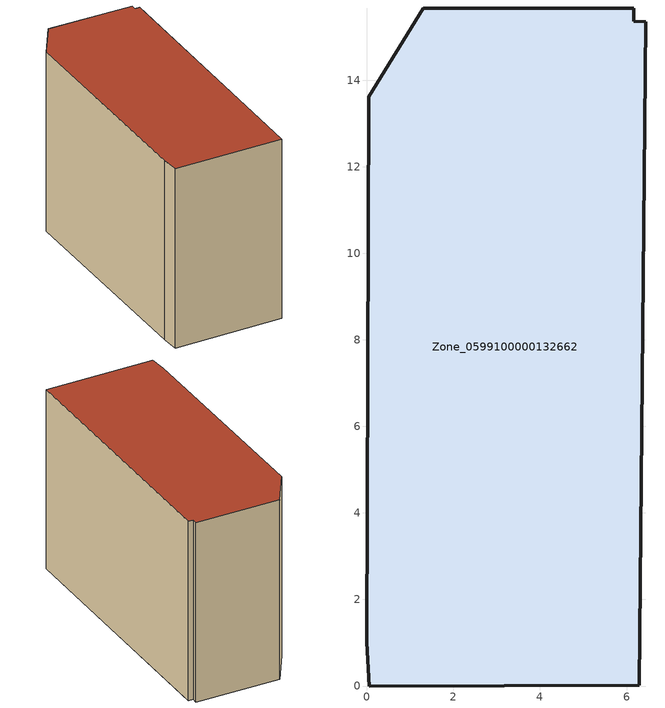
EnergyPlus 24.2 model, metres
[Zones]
Zone_0599100000132662
 floor ground (C_G): 6.44,15.35 6.29,0.02 0.06,0 0,1.01 0.04,13.62 1.3,15.67 6.17,15.66 6.17,15.37 z0
 wall outside (C_F): 0.06,0 6.29,0.02 6.44,15.35 6.17,15.37 6.17,15.66 1.3,15.67 0.04,13.62 0,1.01 0.06,0 z0:10.53
 roof outside (C_R): 6.29,0.02 6.44,15.35 6.17,15.37 6.17,15.66 1.3,15.67 0.04,13.62 0,1.01 0.06,0 z10.53
[BUILDING]
Pand.0599100000132662: North Axis=0; Terrain=City; Loads Convergence Tolerance Value=0.04; Temperature Convergence Tolerance Value=0.4; Solar Distribution=FullExterior; Maximum Number of Warmup Days=25; Minimum Number of Warmup Days=1
[Site:Location]
Rotterdam.The.Hague.AP_ZH_NLD Design_Conditions: Latitude=51.96; Longitude=4.45; Time Zone=1; Elevation=-4.5
[SITE:GROUNDTEMPERATURE:BUILDINGSURFACE]
18, 18, 18, 18, 18, 18, 18, 18, 18, 18, 18, 18
[MATERIAL] Thermal Absorptance=0.9; Solar Absorptance=0.7; Visible Absorptance=0.7
Name | Roughness | Thickness | Conductivity | Density | Specific Heat
G.TC.1946 | MediumSmooth | 0.15 | 1 | 540 | 1210
F.TC.1946 | Rough | 0.3 | 0.857143 | 1920 | 840
R.TC.1946 | MediumRough | 0.2 | 0.909091 | 1500 | 1000
[CONSTRUCTION]
C_G: G.TC.1946
C_F: F.TC.1946
C_R: R.TC.1946
[ZONE]
Zone_0599100000132662: Type=1; Multiplier=1; Ceiling Height=Autocalculate; Volume=Autocalculate; Floor Area=autocalculate; Part of Total Floor Area=Yes
[ZONEINFILTRATION:DESIGNFLOWRATE]
Infil_Zone_0599100000132662: Zone or ZoneList or Space or SpaceList=Zone_0599100000132662; Schedule=AlwaysOn; Design Flow Rate Calculation Method=Flow/Area; Flow Rate per Floor Area=0.003; Constant Term Coefficient=1; Temperature Term Coefficient=0; Velocity Term Coefficient=0; Velocity Squared Term Coefficient=0
[HVACTEMPLATE:ZONE:IDEALLOADSAIRSYSTEM]
Zone_0599100000132662: Maximum Heating Supply Air Temperature=50; Minimum Cooling Supply Air Temperature=13; Maximum Heating Supply Air Humidity Ratio=0.0156; Minimum Cooling Supply Air Humidity Ratio=0.0077; Heating Limit=NoLimit; Cooling Limit=NoLimit; Dehumidification Control Type=ConstantSensibleHeatRatio; Cooling Sensible Heat Ratio=0.7; Dehumidification Setpoint=60; Humidification Control Type=None; Humidification Setpoint=30; Outdoor Air Method=None; Outdoor Air Flow Rate per Person=0.00944; Outdoor Air Flow Rate per Zone Floor Area=0; Outdoor Air Flow Rate per Zone=0; Demand Controlled Ventilation Type=None; Outdoor Air Economizer Type=NoEconomizer; Heat Recovery Type=None; Sensible Heat Recovery Effectiveness=0.7; Latent Heat Recovery Effectiveness=0.65
[ZONECONTROL:THERMOSTAT]
ThermostatControl_Zone_0599100000132662: Zone or ZoneList=Zone_0599100000132662; Control Type Schedule=DualSetpointControlType; Control 1=Thermostat_Zone_0599100000132662; Temperature Difference Between Cutout And Setpoint=0
[THERMOSTATSETPOINT:DUALSETPOINT]
Thermostat_Zone_0599100000132662: Heating Setpoint Temperature Schedule=HeatingSetpoint_Zone_0599100000132662; Cooling Setpoint Temperature Schedule=CoolingSetpoint_Zone_0599100000132662
[SCHEDULE:COMPACT]
HeatingSetpoint_Zone_0599100000132662: Through: 12/31, For: AllDays, Until: 24:00, 21
CoolingSetpoint_Zone_0599100000132662: Through: 12/31, For: AllDays, Until: 24:00, 24
DualSetpointControlType: Through: 12/31, For: AllDays, Until: 24:00, 4
AlwaysOn: Through: 12/31, For: AllDays, Until: 24:00, 1
